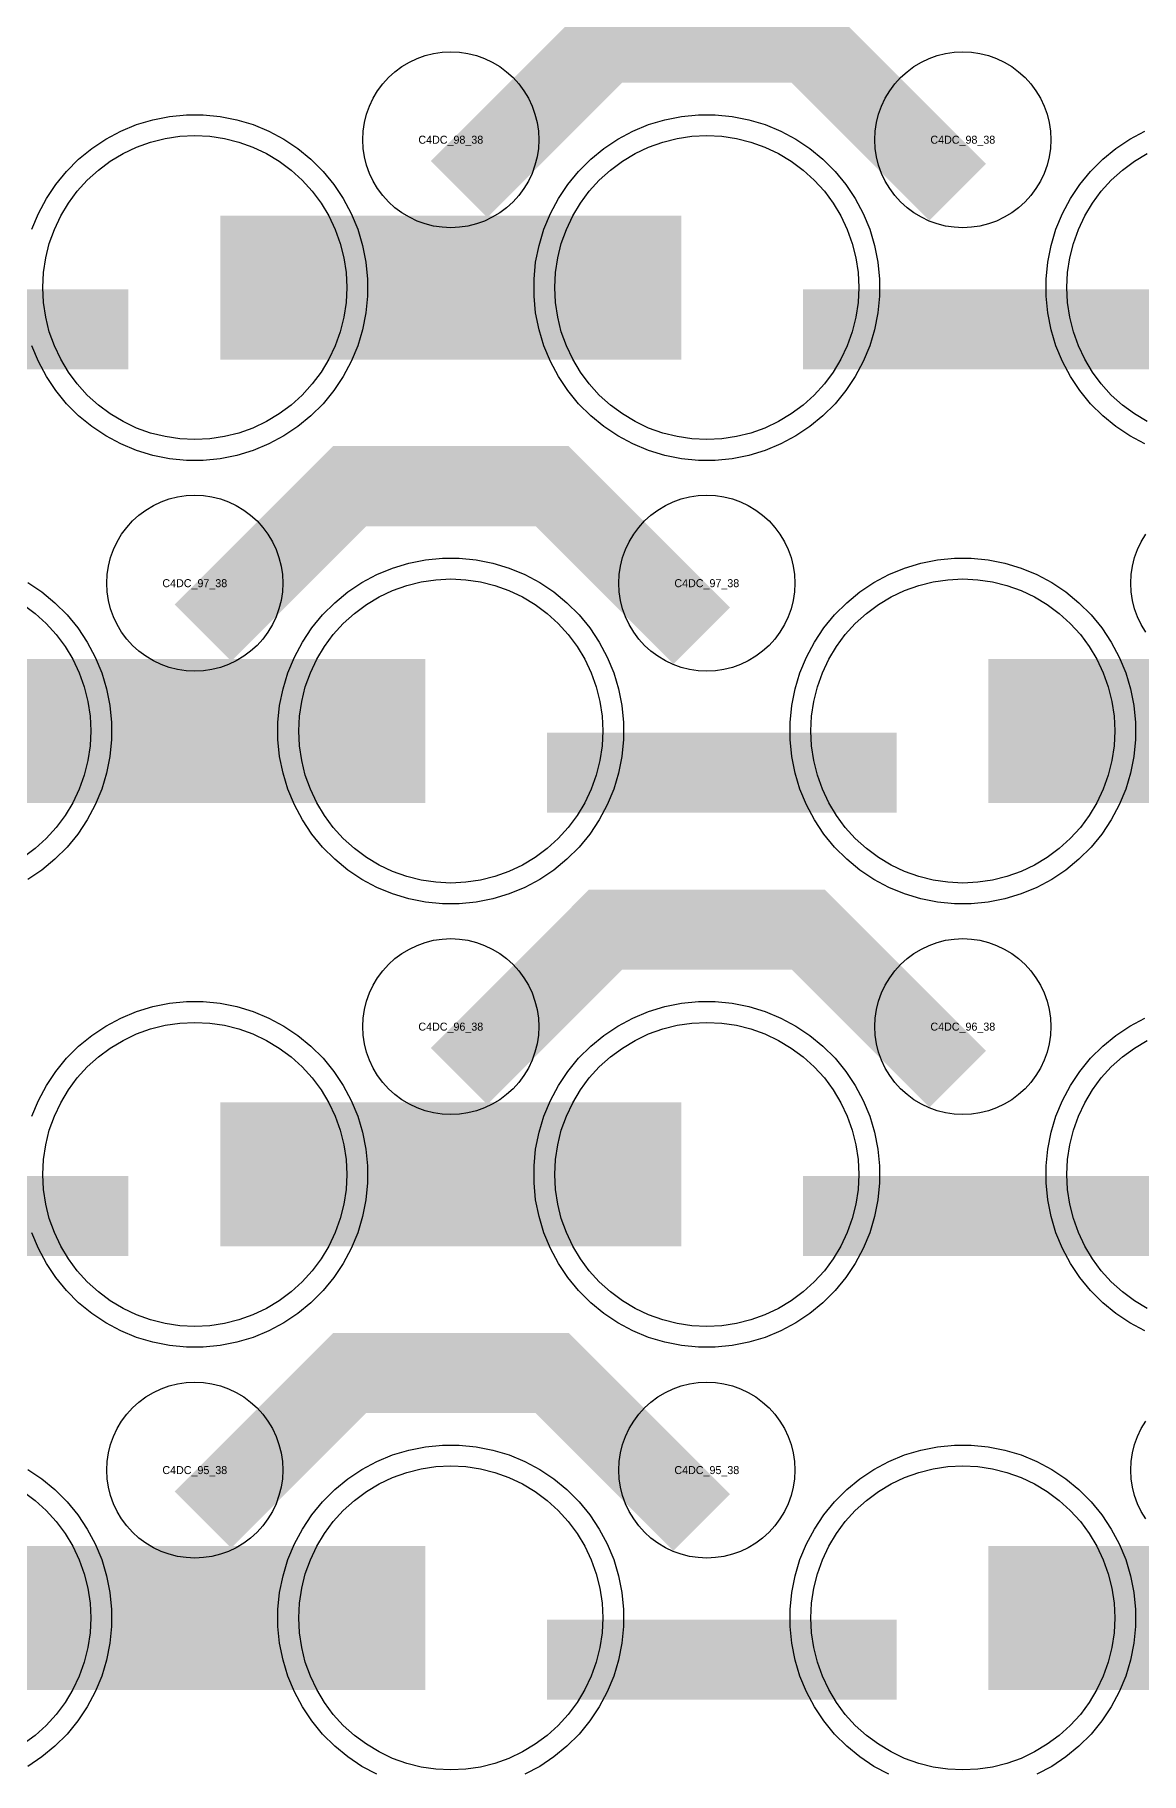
# Model space of a CAD drawing. Extents: x -11880 to 11880, y -14992 to 14992.
# Drawn here: x 110 to 456, y -1725 to -1181 of the extents above; entities that cross this region are included whole.
import ezdxf
from ezdxf.enums import TextEntityAlignment as Align

# ---------------------------------------------------------------- set-up
doc = ezdxf.new("R2010")
doc.units = 0
doc.header["$MEASUREMENT"] = 0
for name, color, linetype in [('GDS_775_DT_237', 138, 'CONTINUOUS'), ('RDL1_FS', 34, 'CONTINUOUS'), ('RDL_BS', 160, 'CONTINUOUS')]:
    doc.layers.add(name, color=color, linetype=linetype)

msp = doc.modelspace()

# ---------------------------------------------------------------- linework, layer by layer
at = {"layer": 'RDL1_FS'}
for points in [[(160, -1307.794), (155.343, -1307.565), (150.732, -1306.881), (146.209, -1305.749), (141.819, -1304.177), (137.605, -1302.185), (133.605, -1299.787), (129.86, -1297.009), (126.406, -1293.879), (123.276, -1290.425), (120.498, -1286.68), (118.1, -1282.68), (116.108, -1278.466), (114.536, -1274.076), (113.404, -1269.553), (112.72, -1264.942), (112.491, -1260.285), (112.72, -1255.628), (113.404, -1251.017), (114.536, -1246.494), (116.108, -1242.104), (118.1, -1237.89), (120.498, -1233.89), (123.276, -1230.145), (126.406, -1226.691), (129.86, -1223.561), (133.605, -1220.783), (137.605, -1218.385), (141.819, -1216.393), (146.209, -1214.821), (150.732, -1213.689), (155.343, -1213.005), (160, -1212.776), (164.657, -1213.005), (169.268, -1213.689), (173.791, -1214.821), (178.181, -1216.393), (182.395, -1218.385), (186.395, -1220.783), (190.14, -1223.561), (193.594, -1226.691), (196.724, -1230.145), (199.502, -1233.89), (201.9, -1237.89), (203.892, -1242.104), (205.464, -1246.494), (206.596, -1251.017), (207.28, -1255.628), (207.509, -1260.285), (207.28, -1264.942), (206.596, -1269.553), (205.464, -1274.076), (203.892, -1278.466), (201.9, -1282.68), (199.502, -1286.68), (196.724, -1290.425), (193.594, -1293.879), (190.14, -1297.009), (186.395, -1299.787), (182.395, -1302.185), (178.181, -1304.177), (173.791, -1305.749), (169.268, -1306.881), (164.657, -1307.565)], [(320, -1307.794), (315.343, -1307.565), (310.732, -1306.881), (306.209, -1305.749), (301.819, -1304.177), (297.605, -1302.185), (293.605, -1299.787), (289.86, -1297.009), (286.406, -1293.879), (283.276, -1290.425), (280.498, -1286.68), (278.1, -1282.68), (276.108, -1278.466), (274.536, -1274.076), (273.404, -1269.553), (272.72, -1264.942), (272.491, -1260.285), (272.72, -1255.628), (273.404, -1251.017), (274.536, -1246.494), (276.108, -1242.104), (278.1, -1237.89), (280.498, -1233.89), (283.276, -1230.145), (286.406, -1226.691), (289.86, -1223.561), (293.605, -1220.783), (297.605, -1218.385), (301.819, -1216.393), (306.209, -1214.821), (310.732, -1213.689), (315.343, -1213.005), (320, -1212.776), (324.657, -1213.005), (329.268, -1213.689), (333.791, -1214.821), (338.181, -1216.393), (342.395, -1218.385), (346.395, -1220.783), (350.14, -1223.561), (353.594, -1226.691), (356.724, -1230.145), (359.502, -1233.89), (361.9, -1237.89), (363.892, -1242.104), (365.464, -1246.494), (366.596, -1251.017), (367.28, -1255.628), (367.509, -1260.285), (367.28, -1264.942), (366.596, -1269.553), (365.464, -1274.076), (363.892, -1278.466), (361.9, -1282.68), (359.502, -1286.68), (356.724, -1290.425), (353.594, -1293.879), (350.14, -1297.009), (346.395, -1299.787), (342.395, -1302.185), (338.181, -1304.177), (333.791, -1305.749), (329.268, -1306.881), (324.657, -1307.565)], [(240, -1446.359), (235.343, -1446.13), (230.732, -1445.446), (226.209, -1444.314), (221.819, -1442.742), (217.605, -1440.75), (213.605, -1438.352), (209.86, -1435.574), (206.406, -1432.444), (203.276, -1428.99), (200.498, -1425.245), (198.1, -1421.245), (196.108, -1417.031), (194.536, -1412.641), (193.404, -1408.118), (192.72, -1403.507), (192.491, -1398.85), (192.72, -1394.193), (193.404, -1389.582), (194.536, -1385.059), (196.108, -1380.669), (198.1, -1376.455), (200.498, -1372.455), (203.276, -1368.71), (206.406, -1365.256), (209.86, -1362.126), (213.605, -1359.348), (217.605, -1356.95), (221.819, -1354.958), (226.209, -1353.386), (230.732, -1352.254), (235.343, -1351.57), (240, -1351.341), (244.657, -1351.57), (249.268, -1352.254), (253.791, -1353.386), (258.181, -1354.958), (262.395, -1356.95), (266.395, -1359.348), (270.14, -1362.126), (273.594, -1365.256), (276.724, -1368.71), (279.502, -1372.455), (281.9, -1376.455), (283.892, -1380.669), (285.464, -1385.059), (286.596, -1389.582), (287.28, -1394.193), (287.509, -1398.85), (287.28, -1403.507), (286.596, -1408.118), (285.464, -1412.641), (283.892, -1417.031), (281.9, -1421.245), (279.502, -1425.245), (276.724, -1428.99), (273.594, -1432.444), (270.14, -1435.574), (266.395, -1438.352), (262.395, -1440.75), (258.181, -1442.742), (253.791, -1444.314), (249.268, -1445.446), (244.657, -1446.13)], [(400, -1446.359), (395.343, -1446.13), (390.732, -1445.446), (386.209, -1444.314), (381.819, -1442.742), (377.605, -1440.75), (373.605, -1438.352), (369.86, -1435.574), (366.406, -1432.444), (363.276, -1428.99), (360.498, -1425.245), (358.1, -1421.245), (356.108, -1417.031), (354.536, -1412.641), (353.404, -1408.118), (352.72, -1403.507), (352.491, -1398.85), (352.72, -1394.193), (353.404, -1389.582), (354.536, -1385.059), (356.108, -1380.669), (358.1, -1376.455), (360.498, -1372.455), (363.276, -1368.71), (366.406, -1365.256), (369.86, -1362.126), (373.605, -1359.348), (377.605, -1356.95), (381.819, -1354.958), (386.209, -1353.386), (390.732, -1352.254), (395.343, -1351.57), (400, -1351.341), (404.657, -1351.57), (409.268, -1352.254), (413.791, -1353.386), (418.181, -1354.958), (422.395, -1356.95), (426.395, -1359.348), (430.14, -1362.126), (433.594, -1365.256), (436.724, -1368.71), (439.502, -1372.455), (441.9, -1376.455), (443.892, -1380.669), (445.464, -1385.059), (446.596, -1389.582), (447.28, -1394.193), (447.509, -1398.85), (447.28, -1403.507), (446.596, -1408.118), (445.464, -1412.641), (443.892, -1417.031), (441.9, -1421.245), (439.502, -1425.245), (436.724, -1428.99), (433.594, -1432.444), (430.14, -1435.574), (426.395, -1438.352), (422.395, -1440.75), (418.181, -1442.742), (413.791, -1444.314), (409.268, -1445.446), (404.657, -1446.13)], [(160, -1584.924), (155.343, -1584.695), (150.732, -1584.011), (146.209, -1582.879), (141.819, -1581.307), (137.605, -1579.315), (133.605, -1576.917), (129.86, -1574.139), (126.406, -1571.009), (123.276, -1567.555), (120.498, -1563.81), (118.1, -1559.81), (116.108, -1555.596), (114.536, -1551.206), (113.404, -1546.683), (112.72, -1542.072), (112.491, -1537.415), (112.72, -1532.758), (113.404, -1528.147), (114.536, -1523.624), (116.108, -1519.234), (118.1, -1515.02), (120.498, -1511.02), (123.276, -1507.275), (126.406, -1503.821), (129.86, -1500.691), (133.605, -1497.913), (137.605, -1495.515), (141.819, -1493.523), (146.209, -1491.951), (150.732, -1490.819), (155.343, -1490.135), (160, -1489.906), (164.657, -1490.135), (169.268, -1490.819), (173.791, -1491.951), (178.181, -1493.523), (182.395, -1495.515), (186.395, -1497.913), (190.14, -1500.691), (193.594, -1503.821), (196.724, -1507.275), (199.502, -1511.02), (201.9, -1515.02), (203.892, -1519.234), (205.464, -1523.624), (206.596, -1528.147), (207.28, -1532.758), (207.509, -1537.415), (207.28, -1542.072), (206.596, -1546.683), (205.464, -1551.206), (203.892, -1555.596), (201.9, -1559.81), (199.502, -1563.81), (196.724, -1567.555), (193.594, -1571.009), (190.14, -1574.139), (186.395, -1576.917), (182.395, -1579.315), (178.181, -1581.307), (173.791, -1582.879), (169.268, -1584.011), (164.657, -1584.695)], [(320, -1584.924), (315.343, -1584.695), (310.732, -1584.011), (306.209, -1582.879), (301.819, -1581.307), (297.605, -1579.315), (293.605, -1576.917), (289.86, -1574.139), (286.406, -1571.009), (283.276, -1567.555), (280.498, -1563.81), (278.1, -1559.81), (276.108, -1555.596), (274.536, -1551.206), (273.404, -1546.683), (272.72, -1542.072), (272.491, -1537.415), (272.72, -1532.758), (273.404, -1528.147), (274.536, -1523.624), (276.108, -1519.234), (278.1, -1515.02), (280.498, -1511.02), (283.276, -1507.275), (286.406, -1503.821), (289.86, -1500.691), (293.605, -1497.913), (297.605, -1495.515), (301.819, -1493.523), (306.209, -1491.951), (310.732, -1490.819), (315.343, -1490.135), (320, -1489.906), (324.657, -1490.135), (329.268, -1490.819), (333.791, -1491.951), (338.181, -1493.523), (342.395, -1495.515), (346.395, -1497.913), (350.14, -1500.691), (353.594, -1503.821), (356.724, -1507.275), (359.502, -1511.02), (361.9, -1515.02), (363.892, -1519.234), (365.464, -1523.624), (366.596, -1528.147), (367.28, -1532.758), (367.509, -1537.415), (367.28, -1542.072), (366.596, -1546.683), (365.464, -1551.206), (363.892, -1555.596), (361.9, -1559.81), (359.502, -1563.81), (356.724, -1567.555), (353.594, -1571.009), (350.14, -1574.139), (346.395, -1576.917), (342.395, -1579.315), (338.181, -1581.307), (333.791, -1582.879), (329.268, -1584.011), (324.657, -1584.695)], [(240, -1723.489), (235.343, -1723.26), (230.732, -1722.576), (226.209, -1721.444), (221.819, -1719.872), (217.605, -1717.88), (213.605, -1715.482), (209.86, -1712.704), (206.406, -1709.574), (203.276, -1706.12), (200.498, -1702.375), (198.1, -1698.375), (196.108, -1694.161), (194.536, -1689.771), (193.404, -1685.248), (192.72, -1680.637), (192.491, -1675.98), (192.72, -1671.323), (193.404, -1666.712), (194.536, -1662.189), (196.108, -1657.799), (198.1, -1653.585), (200.498, -1649.585), (203.276, -1645.84), (206.406, -1642.386), (209.86, -1639.256), (213.605, -1636.478), (217.605, -1634.08), (221.819, -1632.088), (226.209, -1630.516), (230.732, -1629.384), (235.343, -1628.7), (240, -1628.471), (244.657, -1628.7), (249.268, -1629.384), (253.791, -1630.516), (258.181, -1632.088), (262.395, -1634.08), (266.395, -1636.478), (270.14, -1639.256), (273.594, -1642.386), (276.724, -1645.84), (279.502, -1649.585), (281.9, -1653.585), (283.892, -1657.799), (285.464, -1662.189), (286.596, -1666.712), (287.28, -1671.323), (287.509, -1675.98), (287.28, -1680.637), (286.596, -1685.248), (285.464, -1689.771), (283.892, -1694.161), (281.9, -1698.375), (279.502, -1702.375), (276.724, -1706.12), (273.594, -1709.574), (270.14, -1712.704), (266.395, -1715.482), (262.395, -1717.88), (258.181, -1719.872), (253.791, -1721.444), (249.268, -1722.576), (244.657, -1723.26)], [(400, -1723.489), (395.343, -1723.26), (390.732, -1722.576), (386.209, -1721.444), (381.819, -1719.872), (377.605, -1717.88), (373.605, -1715.482), (369.86, -1712.704), (366.406, -1709.574), (363.276, -1706.12), (360.498, -1702.375), (358.1, -1698.375), (356.108, -1694.161), (354.536, -1689.771), (353.404, -1685.248), (352.72, -1680.637), (352.491, -1675.98), (352.72, -1671.323), (353.404, -1666.712), (354.536, -1662.189), (356.108, -1657.799), (358.1, -1653.585), (360.498, -1649.585), (363.276, -1645.84), (366.406, -1642.386), (369.86, -1639.256), (373.605, -1636.478), (377.605, -1634.08), (381.819, -1632.088), (386.209, -1630.516), (390.732, -1629.384), (395.343, -1628.7), (400, -1628.471), (404.657, -1628.7), (409.268, -1629.384), (413.791, -1630.516), (418.181, -1632.088), (422.395, -1634.08), (426.395, -1636.478), (430.14, -1639.256), (433.594, -1642.386), (436.724, -1645.84), (439.502, -1649.585), (441.9, -1653.585), (443.892, -1657.799), (445.464, -1662.189), (446.596, -1666.712), (447.28, -1671.323), (447.509, -1675.98), (447.28, -1680.637), (446.596, -1685.248), (445.464, -1689.771), (443.892, -1694.161), (441.9, -1698.375), (439.502, -1702.375), (436.724, -1706.12), (433.594, -1709.574), (430.14, -1712.704), (426.395, -1715.482), (422.395, -1717.88), (418.181, -1719.872), (413.791, -1721.444), (409.268, -1722.576), (404.657, -1723.26)]]:
    msp.add_lwpolyline(points, close=True, dxfattribs=at)
for points in [[(457.605, -1302.185), (453.605, -1299.787), (449.86, -1297.009), (446.406, -1293.879), (443.276, -1290.425), (440.498, -1286.68), (438.1, -1282.68), (436.108, -1278.466), (434.536, -1274.076), (433.404, -1269.553), (432.72, -1264.942), (432.491, -1260.285), (432.72, -1255.628), (433.404, -1251.017), (434.536, -1246.494), (436.108, -1242.104), (438.1, -1237.89), (440.498, -1233.89), (443.276, -1230.145), (446.406, -1226.691), (449.86, -1223.561), (453.605, -1220.783), (457.605, -1218.385)], [(106.395, -1359.348), (110.14, -1362.126), (113.594, -1365.256), (116.724, -1368.71), (119.502, -1372.455), (121.9, -1376.455), (123.892, -1380.669), (125.464, -1385.059), (126.596, -1389.582), (127.28, -1394.193), (127.509, -1398.85), (127.28, -1403.507), (126.596, -1408.118), (125.464, -1412.641), (123.892, -1417.031), (121.9, -1421.245), (119.502, -1425.245), (116.724, -1428.99), (113.594, -1432.444), (110.14, -1435.574), (106.395, -1438.352)], [(457.605, -1579.315), (453.605, -1576.917), (449.86, -1574.139), (446.406, -1571.009), (443.276, -1567.555), (440.498, -1563.81), (438.1, -1559.81), (436.108, -1555.596), (434.536, -1551.206), (433.404, -1546.683), (432.72, -1542.072), (432.491, -1537.415), (432.72, -1532.758), (433.404, -1528.147), (434.536, -1523.624), (436.108, -1519.234), (438.1, -1515.02), (440.498, -1511.02), (443.276, -1507.275), (446.406, -1503.821), (449.86, -1500.691), (453.605, -1497.913), (457.605, -1495.515)], [(106.395, -1636.478), (110.14, -1639.256), (113.594, -1642.386), (116.724, -1645.84), (119.502, -1649.585), (121.9, -1653.585), (123.892, -1657.799), (125.464, -1662.189), (126.596, -1666.712), (127.28, -1671.323), (127.509, -1675.98), (127.28, -1680.637), (126.596, -1685.248), (125.464, -1689.771), (123.892, -1694.161), (121.9, -1698.375), (119.502, -1702.375), (116.724, -1706.12), (113.594, -1709.574), (110.14, -1712.704), (106.395, -1715.482)]]:
    msp.add_lwpolyline(points, dxfattribs=at)
for points in [[(168.002, -1260.285, 45, 45, 0), (240.002, -1260.285, 45, 45, 0)], [(240.002, -1260.285, 45, 45, 0), (312.002, -1260.285, 45, 45, 0)], [(88.002, -1398.85, 45, 45, 0), (160.002, -1398.85, 45, 45, 0)], [(160.002, -1398.85, 45, 45, 0), (232.002, -1398.85, 45, 45, 0)], [(408.002, -1398.85, 45, 45, 0), (480.002, -1398.85, 45, 45, 0)], [(168.002, -1537.415, 45, 45, 0), (240.002, -1537.415, 45, 45, 0)], [(240.002, -1537.415, 45, 45, 0), (312.002, -1537.415, 45, 45, 0)], [(88.002, -1675.98, 45, 45, 0), (160.002, -1675.98, 45, 45, 0)], [(160.002, -1675.98, 45, 45, 0), (232.002, -1675.98, 45, 45, 0)], [(408.002, -1675.98, 45, 45, 0), (480.002, -1675.98, 45, 45, 0)]]:
    msp.add_lwpolyline(points, format="xyseb", dxfattribs=at)
at = {"layer": 'RDL_BS'}
for points in [[(242.562, -1229.599, 25, 25, 0), (288.377, -1183.784, 25, 25, 0), (321.93, -1183.784, 25, 25, 0)], [(398.401, -1230.498, 25, 25, 0), (351.687, -1183.784, 25, 25, 0), (321.929, -1183.784, 25, 25, 0)], [(30.016, -1273.298, 25, 25, 0), (139.281, -1273.298, 25, 25, 0)], [(350.016, -1273.298, 25, 25, 0), (459.281, -1273.298, 25, 25, 0)], [(162.562, -1368.164, 25, 25, 0), (208.377, -1322.349, 25, 25, 0), (241.93, -1322.349, 25, 25, 0)], [(318.401, -1369.063, 25, 25, 0), (271.687, -1322.349, 25, 25, 0), (241.929, -1322.349, 25, 25, 0)], [(270.016, -1411.863, 25, 25, 0), (379.281, -1411.863, 25, 25, 0)], [(242.562, -1506.729, 25, 25, 0), (288.377, -1460.914, 25, 25, 0), (321.93, -1460.914, 25, 25, 0)], [(398.401, -1507.628, 25, 25, 0), (351.687, -1460.914, 25, 25, 0), (321.929, -1460.914, 25, 25, 0)], [(30.016, -1550.428, 25, 25, 0), (139.281, -1550.428, 25, 25, 0)], [(350.016, -1550.428, 25, 25, 0), (459.281, -1550.428, 25, 25, 0)], [(162.562, -1645.294, 25, 25, 0), (208.377, -1599.479, 25, 25, 0), (241.93, -1599.479, 25, 25, 0)], [(318.401, -1646.193, 25, 25, 0), (271.687, -1599.479, 25, 25, 0), (241.929, -1599.479, 25, 25, 0)], [(270.016, -1688.993, 25, 25, 0), (379.281, -1688.993, 25, 25, 0)]]:
    msp.add_lwpolyline(points, format="xyseb", dxfattribs=at)
for points in [[(240, -1241.591), (237.307, -1241.459), (234.635, -1241.063), (232.016, -1240.406), (229.481, -1239.499), (227.044, -1238.347), (224.72, -1236.954), (222.557, -1235.351), (220.558, -1233.539), (218.746, -1231.54), (217.143, -1229.377), (215.75, -1227.053), (214.598, -1224.616), (213.691, -1222.081), (213.034, -1219.462), (212.638, -1216.79), (212.506, -1214.097), (212.638, -1211.404), (213.034, -1208.732), (213.691, -1206.113), (214.598, -1203.578), (215.75, -1201.141), (217.143, -1198.817), (218.746, -1196.654), (220.558, -1194.655), (222.557, -1192.843), (224.72, -1191.24), (227.044, -1189.847), (229.481, -1188.695), (232.016, -1187.788), (234.635, -1187.131), (237.307, -1186.735), (240, -1186.603), (242.693, -1186.735), (245.365, -1187.131), (247.984, -1187.788), (250.519, -1188.695), (252.956, -1189.847), (255.28, -1191.24), (257.443, -1192.843), (259.442, -1194.655), (261.254, -1196.654), (262.857, -1198.817), (264.25, -1201.141), (265.402, -1203.578), (266.309, -1206.113), (266.966, -1208.732), (267.362, -1211.404), (267.494, -1214.097), (267.362, -1216.79), (266.966, -1219.462), (266.309, -1222.081), (265.402, -1224.616), (264.25, -1227.053), (262.857, -1229.377), (261.254, -1231.54), (259.442, -1233.539), (257.443, -1235.351), (255.28, -1236.954), (252.956, -1238.347), (250.519, -1239.499), (247.984, -1240.406), (245.365, -1241.063), (242.693, -1241.459)], [(400, -1241.591), (397.307, -1241.459), (394.635, -1241.063), (392.016, -1240.406), (389.481, -1239.499), (387.044, -1238.347), (384.72, -1236.954), (382.557, -1235.351), (380.558, -1233.539), (378.746, -1231.54), (377.143, -1229.377), (375.75, -1227.053), (374.598, -1224.616), (373.691, -1222.081), (373.034, -1219.462), (372.638, -1216.79), (372.506, -1214.097), (372.638, -1211.404), (373.034, -1208.732), (373.691, -1206.113), (374.598, -1203.578), (375.75, -1201.141), (377.143, -1198.817), (378.746, -1196.654), (380.558, -1194.655), (382.557, -1192.843), (384.72, -1191.24), (387.044, -1189.847), (389.481, -1188.695), (392.016, -1187.788), (394.635, -1187.131), (397.307, -1186.735), (400, -1186.603), (402.693, -1186.735), (405.365, -1187.131), (407.984, -1187.788), (410.519, -1188.695), (412.956, -1189.847), (415.28, -1191.24), (417.443, -1192.843), (419.442, -1194.655), (421.254, -1196.654), (422.857, -1198.817), (424.25, -1201.141), (425.402, -1203.578), (426.309, -1206.113), (426.966, -1208.732), (427.362, -1211.404), (427.494, -1214.097), (427.362, -1216.79), (426.966, -1219.462), (426.309, -1222.081), (425.402, -1224.616), (424.25, -1227.053), (422.857, -1229.377), (421.254, -1231.54), (419.442, -1233.539), (417.443, -1235.351), (415.28, -1236.954), (412.956, -1238.347), (410.519, -1239.499), (407.984, -1240.406), (405.365, -1241.063), (402.693, -1241.459)], [(317.356, -1314.285), (312.062, -1313.768), (306.835, -1312.722), (301.795, -1311.191), (296.885, -1309.16), (292.223, -1306.668), (287.809, -1303.721), (283.708, -1300.359), (279.926, -1296.577), (276.564, -1292.476), (273.617, -1288.062), (271.125, -1283.4), (269.094, -1278.49), (267.563, -1273.45), (266.517, -1268.223), (266, -1262.929), (266, -1257.641), (266.517, -1252.347), (267.563, -1247.12), (269.094, -1242.08), (271.125, -1237.17), (273.617, -1232.508), (276.564, -1228.094), (279.926, -1223.993), (283.708, -1220.211), (287.809, -1216.849), (292.223, -1213.902), (296.885, -1211.41), (301.795, -1209.379), (306.835, -1207.848), (312.062, -1206.802), (317.356, -1206.285), (322.644, -1206.285), (327.938, -1206.802), (333.165, -1207.848), (338.205, -1209.379), (343.115, -1211.41), (347.777, -1213.902), (352.191, -1216.849), (356.292, -1220.211), (360.074, -1223.993), (363.436, -1228.094), (366.383, -1232.508), (368.875, -1237.17), (370.906, -1242.08), (372.437, -1247.12), (373.483, -1252.347), (374, -1257.641), (374, -1262.929), (373.483, -1268.223), (372.437, -1273.45), (370.906, -1278.49), (368.875, -1283.4), (366.383, -1288.062), (363.436, -1292.476), (360.074, -1296.577), (356.292, -1300.359), (352.191, -1303.721), (347.777, -1306.668), (343.115, -1309.16), (338.205, -1311.191), (333.165, -1312.722), (327.938, -1313.768), (322.644, -1314.285)], [(160, -1380.156), (157.307, -1380.024), (154.635, -1379.628), (152.016, -1378.971), (149.481, -1378.064), (147.044, -1376.912), (144.72, -1375.519), (142.557, -1373.916), (140.558, -1372.104), (138.746, -1370.105), (137.143, -1367.942), (135.75, -1365.618), (134.598, -1363.181), (133.691, -1360.646), (133.034, -1358.027), (132.638, -1355.355), (132.506, -1352.662), (132.638, -1349.969), (133.034, -1347.297), (133.691, -1344.678), (134.598, -1342.143), (135.75, -1339.706), (137.143, -1337.382), (138.746, -1335.219), (140.558, -1333.22), (142.557, -1331.408), (144.72, -1329.805), (147.044, -1328.412), (149.481, -1327.26), (152.016, -1326.353), (154.635, -1325.696), (157.307, -1325.3), (160, -1325.168), (162.693, -1325.3), (165.365, -1325.696), (167.984, -1326.353), (170.519, -1327.26), (172.956, -1328.412), (175.28, -1329.805), (177.443, -1331.408), (179.442, -1333.22), (181.254, -1335.219), (182.857, -1337.382), (184.25, -1339.706), (185.402, -1342.143), (186.309, -1344.678), (186.966, -1347.297), (187.362, -1349.969), (187.494, -1352.662), (187.362, -1355.355), (186.966, -1358.027), (186.309, -1360.646), (185.402, -1363.181), (184.25, -1365.618), (182.857, -1367.942), (181.254, -1370.105), (179.442, -1372.104), (177.443, -1373.916), (175.28, -1375.519), (172.956, -1376.912), (170.519, -1378.064), (167.984, -1378.971), (165.365, -1379.628), (162.693, -1380.024)], [(320, -1380.156), (317.307, -1380.024), (314.635, -1379.628), (312.016, -1378.971), (309.481, -1378.064), (307.044, -1376.912), (304.72, -1375.519), (302.557, -1373.916), (300.558, -1372.104), (298.746, -1370.105), (297.143, -1367.942), (295.75, -1365.618), (294.598, -1363.181), (293.691, -1360.646), (293.034, -1358.027), (292.638, -1355.355), (292.506, -1352.662), (292.638, -1349.969), (293.034, -1347.297), (293.691, -1344.678), (294.598, -1342.143), (295.75, -1339.706), (297.143, -1337.382), (298.746, -1335.219), (300.558, -1333.22), (302.557, -1331.408), (304.72, -1329.805), (307.044, -1328.412), (309.481, -1327.26), (312.016, -1326.353), (314.635, -1325.696), (317.307, -1325.3), (320, -1325.168), (322.693, -1325.3), (325.365, -1325.696), (327.984, -1326.353), (330.519, -1327.26), (332.956, -1328.412), (335.28, -1329.805), (337.443, -1331.408), (339.442, -1333.22), (341.254, -1335.219), (342.857, -1337.382), (344.25, -1339.706), (345.402, -1342.143), (346.309, -1344.678), (346.966, -1347.297), (347.362, -1349.969), (347.494, -1352.662), (347.362, -1355.355), (346.966, -1358.027), (346.309, -1360.646), (345.402, -1363.181), (344.25, -1365.618), (342.857, -1367.942), (341.254, -1370.105), (339.442, -1372.104), (337.443, -1373.916), (335.28, -1375.519), (332.956, -1376.912), (330.519, -1378.064), (327.984, -1378.971), (325.365, -1379.628), (322.693, -1380.024)], [(237.356, -1452.85), (232.062, -1452.333), (226.835, -1451.287), (221.795, -1449.756), (216.885, -1447.725), (212.223, -1445.233), (207.809, -1442.286), (203.708, -1438.924), (199.926, -1435.142), (196.564, -1431.041), (193.617, -1426.627), (191.125, -1421.965), (189.094, -1417.055), (187.563, -1412.015), (186.517, -1406.788), (186, -1401.494), (186, -1396.206), (186.517, -1390.912), (187.563, -1385.685), (189.094, -1380.645), (191.125, -1375.735), (193.617, -1371.073), (196.564, -1366.659), (199.926, -1362.558), (203.708, -1358.776), (207.809, -1355.414), (212.223, -1352.467), (216.885, -1349.975), (221.795, -1347.944), (226.835, -1346.413), (232.062, -1345.367), (237.356, -1344.85), (242.644, -1344.85), (247.938, -1345.367), (253.165, -1346.413), (258.205, -1347.944), (263.115, -1349.975), (267.777, -1352.467), (272.191, -1355.414), (276.292, -1358.776), (280.074, -1362.558), (283.436, -1366.659), (286.383, -1371.073), (288.875, -1375.735), (290.906, -1380.645), (292.437, -1385.685), (293.483, -1390.912), (294, -1396.206), (294, -1401.494), (293.483, -1406.788), (292.437, -1412.015), (290.906, -1417.055), (288.875, -1421.965), (286.383, -1426.627), (283.436, -1431.041), (280.074, -1435.142), (276.292, -1438.924), (272.191, -1442.286), (267.777, -1445.233), (263.115, -1447.725), (258.205, -1449.756), (253.165, -1451.287), (247.938, -1452.333), (242.644, -1452.85)], [(397.356, -1452.85), (392.062, -1452.333), (386.835, -1451.287), (381.795, -1449.756), (376.885, -1447.725), (372.223, -1445.233), (367.809, -1442.286), (363.708, -1438.924), (359.926, -1435.142), (356.564, -1431.041), (353.617, -1426.627), (351.125, -1421.965), (349.094, -1417.055), (347.563, -1412.015), (346.517, -1406.788), (346, -1401.494), (346, -1396.206), (346.517, -1390.912), (347.563, -1385.685), (349.094, -1380.645), (351.125, -1375.735), (353.617, -1371.073), (356.564, -1366.659), (359.926, -1362.558), (363.708, -1358.776), (367.809, -1355.414), (372.223, -1352.467), (376.885, -1349.975), (381.795, -1347.944), (386.835, -1346.413), (392.062, -1345.367), (397.356, -1344.85), (402.644, -1344.85), (407.938, -1345.367), (413.165, -1346.413), (418.205, -1347.944), (423.115, -1349.975), (427.777, -1352.467), (432.191, -1355.414), (436.292, -1358.776), (440.074, -1362.558), (443.436, -1366.659), (446.383, -1371.073), (448.875, -1375.735), (450.906, -1380.645), (452.437, -1385.685), (453.483, -1390.912), (454, -1396.206), (454, -1401.494), (453.483, -1406.788), (452.437, -1412.015), (450.906, -1417.055), (448.875, -1421.965), (446.383, -1426.627), (443.436, -1431.041), (440.074, -1435.142), (436.292, -1438.924), (432.191, -1442.286), (427.777, -1445.233), (423.115, -1447.725), (418.205, -1449.756), (413.165, -1451.287), (407.938, -1452.333), (402.644, -1452.85)], [(240, -1518.721), (237.307, -1518.589), (234.635, -1518.193), (232.016, -1517.536), (229.481, -1516.629), (227.044, -1515.477), (224.72, -1514.084), (222.557, -1512.481), (220.558, -1510.669), (218.746, -1508.67), (217.143, -1506.507), (215.75, -1504.183), (214.598, -1501.746), (213.691, -1499.211), (213.034, -1496.592), (212.638, -1493.92), (212.506, -1491.227), (212.638, -1488.534), (213.034, -1485.862), (213.691, -1483.243), (214.598, -1480.708), (215.75, -1478.271), (217.143, -1475.947), (218.746, -1473.784), (220.558, -1471.785), (222.557, -1469.973), (224.72, -1468.37), (227.044, -1466.977), (229.481, -1465.825), (232.016, -1464.918), (234.635, -1464.261), (237.307, -1463.865), (240, -1463.733), (242.693, -1463.865), (245.365, -1464.261), (247.984, -1464.918), (250.519, -1465.825), (252.956, -1466.977), (255.28, -1468.37), (257.443, -1469.973), (259.442, -1471.785), (261.254, -1473.784), (262.857, -1475.947), (264.25, -1478.271), (265.402, -1480.708), (266.309, -1483.243), (266.966, -1485.862), (267.362, -1488.534), (267.494, -1491.227), (267.362, -1493.92), (266.966, -1496.592), (266.309, -1499.211), (265.402, -1501.746), (264.25, -1504.183), (262.857, -1506.507), (261.254, -1508.67), (259.442, -1510.669), (257.443, -1512.481), (255.28, -1514.084), (252.956, -1515.477), (250.519, -1516.629), (247.984, -1517.536), (245.365, -1518.193), (242.693, -1518.589)], [(400, -1518.721), (397.307, -1518.589), (394.635, -1518.193), (392.016, -1517.536), (389.481, -1516.629), (387.044, -1515.477), (384.72, -1514.084), (382.557, -1512.481), (380.558, -1510.669), (378.746, -1508.67), (377.143, -1506.507), (375.75, -1504.183), (374.598, -1501.746), (373.691, -1499.211), (373.034, -1496.592), (372.638, -1493.92), (372.506, -1491.227), (372.638, -1488.534), (373.034, -1485.862), (373.691, -1483.243), (374.598, -1480.708), (375.75, -1478.271), (377.143, -1475.947), (378.746, -1473.784), (380.558, -1471.785), (382.557, -1469.973), (384.72, -1468.37), (387.044, -1466.977), (389.481, -1465.825), (392.016, -1464.918), (394.635, -1464.261), (397.307, -1463.865), (400, -1463.733), (402.693, -1463.865), (405.365, -1464.261), (407.984, -1464.918), (410.519, -1465.825), (412.956, -1466.977), (415.28, -1468.37), (417.443, -1469.973), (419.442, -1471.785), (421.254, -1473.784), (422.857, -1475.947), (424.25, -1478.271), (425.402, -1480.708), (426.309, -1483.243), (426.966, -1485.862), (427.362, -1488.534), (427.494, -1491.227), (427.362, -1493.92), (426.966, -1496.592), (426.309, -1499.211), (425.402, -1501.746), (424.25, -1504.183), (422.857, -1506.507), (421.254, -1508.67), (419.442, -1510.669), (417.443, -1512.481), (415.28, -1514.084), (412.956, -1515.477), (410.519, -1516.629), (407.984, -1517.536), (405.365, -1518.193), (402.693, -1518.589)], [(317.356, -1591.415), (312.062, -1590.898), (306.835, -1589.852), (301.795, -1588.321), (296.885, -1586.29), (292.223, -1583.798), (287.809, -1580.851), (283.708, -1577.489), (279.926, -1573.707), (276.564, -1569.606), (273.617, -1565.192), (271.125, -1560.53), (269.094, -1555.62), (267.563, -1550.58), (266.517, -1545.353), (266, -1540.059), (266, -1534.771), (266.517, -1529.477), (267.563, -1524.25), (269.094, -1519.21), (271.125, -1514.3), (273.617, -1509.638), (276.564, -1505.224), (279.926, -1501.123), (283.708, -1497.341), (287.809, -1493.979), (292.223, -1491.032), (296.885, -1488.54), (301.795, -1486.509), (306.835, -1484.978), (312.062, -1483.932), (317.356, -1483.415), (322.644, -1483.415), (327.938, -1483.932), (333.165, -1484.978), (338.205, -1486.509), (343.115, -1488.54), (347.777, -1491.032), (352.191, -1493.979), (356.292, -1497.341), (360.074, -1501.123), (363.436, -1505.224), (366.383, -1509.638), (368.875, -1514.3), (370.906, -1519.21), (372.437, -1524.25), (373.483, -1529.477), (374, -1534.771), (374, -1540.059), (373.483, -1545.353), (372.437, -1550.58), (370.906, -1555.62), (368.875, -1560.53), (366.383, -1565.192), (363.436, -1569.606), (360.074, -1573.707), (356.292, -1577.489), (352.191, -1580.851), (347.777, -1583.798), (343.115, -1586.29), (338.205, -1588.321), (333.165, -1589.852), (327.938, -1590.898), (322.644, -1591.415)], [(160, -1657.286), (157.307, -1657.154), (154.635, -1656.758), (152.016, -1656.101), (149.481, -1655.194), (147.044, -1654.042), (144.72, -1652.649), (142.557, -1651.046), (140.558, -1649.234), (138.746, -1647.235), (137.143, -1645.072), (135.75, -1642.748), (134.598, -1640.311), (133.691, -1637.776), (133.034, -1635.157), (132.638, -1632.485), (132.506, -1629.792), (132.638, -1627.099), (133.034, -1624.427), (133.691, -1621.808), (134.598, -1619.273), (135.75, -1616.836), (137.143, -1614.512), (138.746, -1612.349), (140.558, -1610.35), (142.557, -1608.538), (144.72, -1606.935), (147.044, -1605.542), (149.481, -1604.39), (152.016, -1603.483), (154.635, -1602.826), (157.307, -1602.43), (160, -1602.298), (162.693, -1602.43), (165.365, -1602.826), (167.984, -1603.483), (170.519, -1604.39), (172.956, -1605.542), (175.28, -1606.935), (177.443, -1608.538), (179.442, -1610.35), (181.254, -1612.349), (182.857, -1614.512), (184.25, -1616.836), (185.402, -1619.273), (186.309, -1621.808), (186.966, -1624.427), (187.362, -1627.099), (187.494, -1629.792), (187.362, -1632.485), (186.966, -1635.157), (186.309, -1637.776), (185.402, -1640.311), (184.25, -1642.748), (182.857, -1645.072), (181.254, -1647.235), (179.442, -1649.234), (177.443, -1651.046), (175.28, -1652.649), (172.956, -1654.042), (170.519, -1655.194), (167.984, -1656.101), (165.365, -1656.758), (162.693, -1657.154)], [(320, -1657.286), (317.307, -1657.154), (314.635, -1656.758), (312.016, -1656.101), (309.481, -1655.194), (307.044, -1654.042), (304.72, -1652.649), (302.557, -1651.046), (300.558, -1649.234), (298.746, -1647.235), (297.143, -1645.072), (295.75, -1642.748), (294.598, -1640.311), (293.691, -1637.776), (293.034, -1635.157), (292.638, -1632.485), (292.506, -1629.792), (292.638, -1627.099), (293.034, -1624.427), (293.691, -1621.808), (294.598, -1619.273), (295.75, -1616.836), (297.143, -1614.512), (298.746, -1612.349), (300.558, -1610.35), (302.557, -1608.538), (304.72, -1606.935), (307.044, -1605.542), (309.481, -1604.39), (312.016, -1603.483), (314.635, -1602.826), (317.307, -1602.43), (320, -1602.298), (322.693, -1602.43), (325.365, -1602.826), (327.984, -1603.483), (330.519, -1604.39), (332.956, -1605.542), (335.28, -1606.935), (337.443, -1608.538), (339.442, -1610.35), (341.254, -1612.349), (342.857, -1614.512), (344.25, -1616.836), (345.402, -1619.273), (346.309, -1621.808), (346.966, -1624.427), (347.362, -1627.099), (347.494, -1629.792), (347.362, -1632.485), (346.966, -1635.157), (346.309, -1637.776), (345.402, -1640.311), (344.25, -1642.748), (342.857, -1645.072), (341.254, -1647.235), (339.442, -1649.234), (337.443, -1651.046), (335.28, -1652.649), (332.956, -1654.042), (330.519, -1655.194), (327.984, -1656.101), (325.365, -1656.758), (322.693, -1657.154)]]:
    msp.add_lwpolyline(points, close=True, dxfattribs=at)
for points in [[(109.094, -1242.08), (111.125, -1237.17), (113.617, -1232.508), (116.564, -1228.094), (119.926, -1223.993), (123.708, -1220.211), (127.809, -1216.849), (132.223, -1213.902), (136.885, -1211.41), (141.795, -1209.379), (146.835, -1207.848), (152.062, -1206.802), (157.356, -1206.285), (162.644, -1206.285), (167.938, -1206.802), (173.165, -1207.848), (178.205, -1209.379), (183.115, -1211.41), (187.777, -1213.902), (192.191, -1216.849), (196.292, -1220.211), (200.074, -1223.993), (203.436, -1228.094), (206.383, -1232.508), (208.875, -1237.17), (210.906, -1242.08), (212.437, -1247.12), (213.483, -1252.347), (214, -1257.641), (214, -1262.929), (213.483, -1268.223), (212.437, -1273.45), (210.906, -1278.49), (208.875, -1283.4), (206.383, -1288.062), (203.436, -1292.476), (200.074, -1296.577), (196.292, -1300.359), (192.191, -1303.721), (187.777, -1306.668), (183.115, -1309.16), (178.205, -1311.191), (173.165, -1312.722), (167.938, -1313.768), (162.644, -1314.285), (157.356, -1314.285), (152.062, -1313.768), (146.835, -1312.722), (141.795, -1311.191), (136.885, -1309.16), (132.223, -1306.668), (127.809, -1303.721), (123.708, -1300.359), (119.926, -1296.577), (116.564, -1292.476), (113.617, -1288.062), (111.125, -1283.4), (109.094, -1278.49)], [(456.885, -1309.16), (452.223, -1306.668), (447.809, -1303.721), (443.708, -1300.359), (439.926, -1296.577), (436.564, -1292.476), (433.617, -1288.062), (431.125, -1283.4), (429.094, -1278.49), (427.563, -1273.45), (426.517, -1268.223), (426, -1262.929), (426, -1257.641), (426.517, -1252.347), (427.563, -1247.12), (429.094, -1242.08), (431.125, -1237.17), (433.617, -1232.508), (436.564, -1228.094), (439.926, -1223.993), (443.708, -1220.211), (447.809, -1216.849), (452.223, -1213.902), (456.885, -1211.41)], [(457.143, -1367.942), (455.75, -1365.618), (454.598, -1363.181), (453.691, -1360.646), (453.034, -1358.027), (452.638, -1355.355), (452.506, -1352.662), (452.638, -1349.969), (453.034, -1347.297), (453.691, -1344.678), (454.598, -1342.143), (455.75, -1339.706), (457.143, -1337.382)], [(107.777, -1352.467), (112.191, -1355.414), (116.292, -1358.776), (120.074, -1362.558), (123.436, -1366.659), (126.383, -1371.073), (128.875, -1375.735), (130.906, -1380.645), (132.437, -1385.685), (133.483, -1390.912), (134, -1396.206), (134, -1401.494), (133.483, -1406.788), (132.437, -1412.015), (130.906, -1417.055), (128.875, -1421.965), (126.383, -1426.627), (123.436, -1431.041), (120.074, -1435.142), (116.292, -1438.924), (112.191, -1442.286), (107.777, -1445.233)], [(109.094, -1519.21), (111.125, -1514.3), (113.617, -1509.638), (116.564, -1505.224), (119.926, -1501.123), (123.708, -1497.341), (127.809, -1493.979), (132.223, -1491.032), (136.885, -1488.54), (141.795, -1486.509), (146.835, -1484.978), (152.062, -1483.932), (157.356, -1483.415), (162.644, -1483.415), (167.938, -1483.932), (173.165, -1484.978), (178.205, -1486.509), (183.115, -1488.54), (187.777, -1491.032), (192.191, -1493.979), (196.292, -1497.341), (200.074, -1501.123), (203.436, -1505.224), (206.383, -1509.638), (208.875, -1514.3), (210.906, -1519.21), (212.437, -1524.25), (213.483, -1529.477), (214, -1534.771), (214, -1540.059), (213.483, -1545.353), (212.437, -1550.58), (210.906, -1555.62), (208.875, -1560.53), (206.383, -1565.192), (203.436, -1569.606), (200.074, -1573.707), (196.292, -1577.489), (192.191, -1580.851), (187.777, -1583.798), (183.115, -1586.29), (178.205, -1588.321), (173.165, -1589.852), (167.938, -1590.898), (162.644, -1591.415), (157.356, -1591.415), (152.062, -1590.898), (146.835, -1589.852), (141.795, -1588.321), (136.885, -1586.29), (132.223, -1583.798), (127.809, -1580.851), (123.708, -1577.489), (119.926, -1573.707), (116.564, -1569.606), (113.617, -1565.192), (111.125, -1560.53), (109.094, -1555.62)], [(456.885, -1586.29), (452.223, -1583.798), (447.809, -1580.851), (443.708, -1577.489), (439.926, -1573.707), (436.564, -1569.606), (433.617, -1565.192), (431.125, -1560.53), (429.094, -1555.62), (427.563, -1550.58), (426.517, -1545.353), (426, -1540.059), (426, -1534.771), (426.517, -1529.477), (427.563, -1524.25), (429.094, -1519.21), (431.125, -1514.3), (433.617, -1509.638), (436.564, -1505.224), (439.926, -1501.123), (443.708, -1497.341), (447.809, -1493.979), (452.223, -1491.032), (456.885, -1488.54)], [(457.143, -1645.072), (455.75, -1642.748), (454.598, -1640.311), (453.691, -1637.776), (453.034, -1635.157), (452.638, -1632.485), (452.506, -1629.792), (452.638, -1627.099), (453.034, -1624.427), (453.691, -1621.808), (454.598, -1619.273), (455.75, -1616.836), (457.143, -1614.512)], [(216.885, -1724.855), (212.223, -1722.363), (207.809, -1719.416), (203.708, -1716.054), (199.926, -1712.272), (196.564, -1708.171), (193.617, -1703.757), (191.125, -1699.095), (189.094, -1694.185), (187.563, -1689.145), (186.517, -1683.918), (186, -1678.624), (186, -1673.336), (186.517, -1668.042), (187.563, -1662.815), (189.094, -1657.775), (191.125, -1652.865), (193.617, -1648.203), (196.564, -1643.789), (199.926, -1639.688), (203.708, -1635.906), (207.809, -1632.544), (212.223, -1629.597), (216.885, -1627.105), (221.795, -1625.074), (226.835, -1623.543), (232.062, -1622.497), (237.356, -1621.98), (242.644, -1621.98), (247.938, -1622.497), (253.165, -1623.543), (258.205, -1625.074), (263.115, -1627.105), (267.777, -1629.597), (272.191, -1632.544), (276.292, -1635.906), (280.074, -1639.688), (283.436, -1643.789), (286.383, -1648.203), (288.875, -1652.865), (290.906, -1657.775), (292.437, -1662.815), (293.483, -1668.042), (294, -1673.336), (294, -1678.624), (293.483, -1683.918), (292.437, -1689.145), (290.906, -1694.185), (288.875, -1699.095), (286.383, -1703.757), (283.436, -1708.171), (280.074, -1712.272), (276.292, -1716.054), (272.191, -1719.416), (267.777, -1722.363), (263.115, -1724.855)], [(376.885, -1724.855), (372.223, -1722.363), (367.809, -1719.416), (363.708, -1716.054), (359.926, -1712.272), (356.564, -1708.171), (353.617, -1703.757), (351.125, -1699.095), (349.094, -1694.185), (347.563, -1689.145), (346.517, -1683.918), (346, -1678.624), (346, -1673.336), (346.517, -1668.042), (347.563, -1662.815), (349.094, -1657.775), (351.125, -1652.865), (353.617, -1648.203), (356.564, -1643.789), (359.926, -1639.688), (363.708, -1635.906), (367.809, -1632.544), (372.223, -1629.597), (376.885, -1627.105), (381.795, -1625.074), (386.835, -1623.543), (392.062, -1622.497), (397.356, -1621.98), (402.644, -1621.98), (407.938, -1622.497), (413.165, -1623.543), (418.205, -1625.074), (423.115, -1627.105), (427.777, -1629.597), (432.191, -1632.544), (436.292, -1635.906), (440.074, -1639.688), (443.436, -1643.789), (446.383, -1648.203), (448.875, -1652.865), (450.906, -1657.775), (452.437, -1662.815), (453.483, -1668.042), (454, -1673.336), (454, -1678.624), (453.483, -1683.918), (452.437, -1689.145), (450.906, -1694.185), (448.875, -1699.095), (446.383, -1703.757), (443.436, -1708.171), (440.074, -1712.272), (436.292, -1716.054), (432.191, -1719.416), (427.777, -1722.363), (423.115, -1724.855)], [(107.777, -1629.597), (112.191, -1632.544), (116.292, -1635.906), (120.074, -1639.688), (123.436, -1643.789), (126.383, -1648.203), (128.875, -1652.865), (130.906, -1657.775), (132.437, -1662.815), (133.483, -1668.042), (134, -1673.336), (134, -1678.624), (133.483, -1683.918), (132.437, -1689.145), (130.906, -1694.185), (128.875, -1699.095), (126.383, -1703.757), (123.436, -1708.171), (120.074, -1712.272), (116.292, -1716.054), (112.191, -1719.416), (107.777, -1722.363)]]:
    msp.add_lwpolyline(points, dxfattribs=at)

# ---------------------------------------------------------------- texts
at = {"layer": 'GDS_775_DT_237'}
for s, p in [('C4DC_98_38', (240, -1214.097)), ('C4DC_98_38', (240, -1214.097)), ('C4DC_98_38', (400, -1214.097)), ('C4DC_98_38', (400, -1214.097)), ('C4DC_97_38', (160, -1352.662)), ('C4DC_97_38', (160, -1352.662)), ('C4DC_97_38', (320, -1352.662)), ('C4DC_97_38', (320, -1352.662)), ('C4DC_96_38', (240, -1491.227)), ('C4DC_96_38', (240, -1491.227)), ('C4DC_96_38', (400, -1491.227)), ('C4DC_96_38', (400, -1491.227)), ('C4DC_95_38', (160, -1629.792)), ('C4DC_95_38', (160, -1629.792)), ('C4DC_95_38', (320, -1629.792)), ('C4DC_95_38', (320, -1629.792))]:
    msp.add_text(s, height=2.5, dxfattribs=at).set_placement(p, align=Align.MIDDLE_CENTER)

doc.saveas('drawing.dxf')
